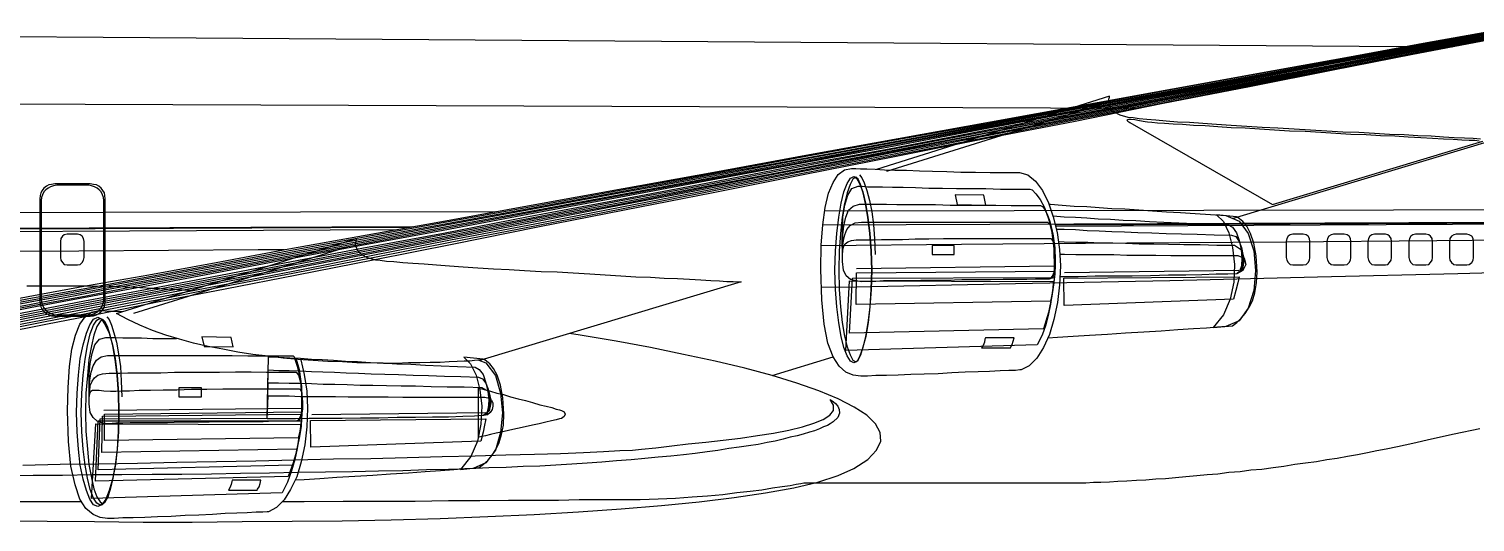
# Model space of a CAD drawing. Extents: x 526 to 2267, y -112 to 246.
# Drawn here: x 593.9 to 650.4, y 5.5 to 24.8 of the extents above; entities that cross this region are included whole.
import ezdxf

# ---------------------------------------------------------------- set-up
doc = ezdxf.new("R2010")
doc.units = 0
doc.header["$MEASUREMENT"] = 0
doc.layers.get('0').update_dxf_attribs({"linetype": 'CONTINUOUS'})

msp = doc.modelspace()

# ---------------------------------------------------------------- linework, layer by layer
msp.add_line((622.914, 11.256), (625.291, 11.992))
at = {"linetype": 'Continuous'}
for points in [[(576.782, 24.632), (649.48, 24.12)], [(576.782, 24.632), (649.48, 24.12)], [(576.782, 24.632), (649.48, 24.12)], [(650.937, 24.595), (647.952, 24.042), (644.802, 23.453), (641.504, 22.826), (638.096, 22.181), (634.595, 21.536), (631.039, 20.873), (627.465, 20.191), (623.872, 19.528), (620.316, 18.865), (616.798, 18.202), (613.372, 17.557), (610.055, 16.93), (606.868, 16.341), (603.828, 15.77), (601.009, 15.236), (598.393, 14.738), (596.016, 14.296), (593.934, 13.909), (592.129, 13.559)], [(592.166, 13.651), (593.953, 13.983), (596.053, 14.369), (598.412, 14.83), (601.028, 15.309), (603.865, 15.843), (606.905, 16.415), (610.092, 17.004), (613.409, 17.63), (616.853, 18.275), (620.371, 18.92), (623.928, 19.583), (627.521, 20.265), (631.113, 20.928), (634.669, 21.591), (638.169, 22.236), (641.577, 22.881), (644.894, 23.489), (648.044, 24.078), (651.029, 24.632)], [(650.955, 24.558), (647.971, 24.005), (644.82, 23.397), (641.522, 22.789), (638.114, 22.144), (634.613, 21.481), (631.057, 20.799), (627.484, 20.117), (623.891, 19.455), (620.335, 18.772), (616.816, 18.11), (613.39, 17.464), (610.073, 16.82), (606.886, 16.23), (603.865, 15.659), (601.028, 15.107), (598.43, 14.609), (596.053, 14.167), (593.953, 13.762), (592.166, 13.429)], [(592.184, 13.799), (593.989, 14.148), (596.09, 14.535), (598.467, 14.977), (601.083, 15.457), (603.939, 15.99), (606.96, 16.544), (610.165, 17.151), (613.501, 17.76), (616.945, 18.404), (620.464, 19.049), (624.038, 19.712), (627.649, 20.376), (631.242, 21.039), (634.816, 21.684), (638.317, 22.347), (641.743, 22.973), (645.06, 23.581), (648.228, 24.171), (651.213, 24.724)], [(592.184, 13.725), (593.971, 14.056), (596.072, 14.461), (598.449, 14.904), (601.065, 15.383), (603.902, 15.917), (606.942, 16.47), (610.129, 17.078), (613.464, 17.686), (616.908, 18.331), (620.427, 18.975), (624.001, 19.639), (627.594, 20.302), (631.186, 20.984), (634.742, 21.628), (638.243, 22.292), (641.669, 22.918), (644.968, 23.526), (648.136, 24.115), (651.121, 24.669)], [(592.203, 13.891), (594.008, 14.222), (596.109, 14.609), (598.485, 15.051), (601.12, 15.53), (603.957, 16.064), (606.997, 16.617), (610.202, 17.207), (613.556, 17.815), (617, 18.459), (620.519, 19.105), (624.112, 19.749), (627.705, 20.413), (631.315, 21.076), (634.89, 21.739), (638.39, 22.384), (641.817, 23.01), (645.134, 23.618), (648.302, 24.189), (651.305, 24.742)], [(592.221, 13.964), (594.026, 14.296), (596.145, 14.682), (598.522, 15.125), (601.157, 15.604), (603.994, 16.138), (607.052, 16.691), (610.258, 17.28), (613.593, 17.889), (617.037, 18.515), (620.574, 19.16), (624.167, 19.823), (627.778, 20.486), (631.389, 21.131), (634.963, 21.794), (638.483, 22.439), (641.909, 23.066), (645.226, 23.673), (648.394, 24.244), (651.397, 24.797)], [(592.258, 14.056), (594.063, 14.388), (596.164, 14.774), (598.559, 15.199), (601.194, 15.677), (604.031, 16.212), (607.089, 16.765), (610.295, 17.335), (613.648, 17.944), (617.093, 18.57), (620.63, 19.215), (624.222, 19.878), (627.834, 20.523), (631.445, 21.186), (635.037, 21.831), (638.556, 22.476), (641.983, 23.102), (645.318, 23.692), (648.486, 24.281), (651.49, 24.816)], [(592.258, 13.356), (594.045, 13.706), (596.127, 14.112), (598.504, 14.553), (601.102, 15.051), (603.939, 15.604), (606.942, 16.175), (610.129, 16.783), (613.445, 17.409), (616.872, 18.073), (620.371, 18.736), (623.928, 19.418), (627.502, 20.099), (631.076, 20.781), (634.632, 21.444), (638.114, 22.108), (641.522, 22.77), (644.802, 23.379), (647.952, 23.986), (650.937, 24.558)], [(592.331, 13.301), (594.118, 13.651), (596.201, 14.056), (598.559, 14.498), (601.175, 14.996), (603.994, 15.549), (606.997, 16.119), (610.184, 16.728), (613.482, 17.372), (616.908, 18.018), (620.408, 18.68), (623.964, 19.362), (627.539, 20.044), (631.113, 20.726), (634.65, 21.407), (638.133, 22.071), (641.541, 22.734), (644.82, 23.36), (647.952, 23.95), (650.937, 24.521)], [(592.387, 13.227), (594.174, 13.577), (596.256, 13.983), (598.614, 14.443), (601.23, 14.94), (604.049, 15.475), (607.052, 16.064), (610.221, 16.673), (613.537, 17.317), (616.945, 17.962), (620.427, 18.643), (623.983, 19.326), (627.557, 20.007), (631.113, 20.707), (634.65, 21.389), (638.133, 22.052), (641.522, 22.697), (644.802, 23.342), (647.952, 23.931), (650.918, 24.503)], [(592.46, 13.153), (594.229, 13.503), (596.311, 13.909), (598.651, 14.369), (601.249, 14.867), (604.068, 15.42), (607.07, 16.009), (610.239, 16.617), (613.537, 17.262), (616.945, 17.926), (620.445, 18.588), (623.983, 19.27), (627.539, 19.97), (631.113, 20.652), (634.65, 21.333), (638.114, 22.016), (641.504, 22.66), (644.783, 23.305), (647.915, 23.913), (650.9, 24.484)], [(592.589, 13.08), (594.358, 13.429), (596.44, 13.835), (598.798, 14.296), (601.378, 14.793), (604.197, 15.346), (607.181, 15.935), (610.35, 16.562), (613.648, 17.188), (617.037, 17.852), (620.519, 18.533), (624.056, 19.234), (627.613, 19.915), (631.168, 20.615), (634.687, 21.297), (638.169, 21.979), (641.541, 22.623), (644.82, 23.268), (647.934, 23.876), (650.9, 24.447)], [(592.681, 13.006), (594.451, 13.356), (596.514, 13.762), (598.872, 14.222), (601.451, 14.738), (604.252, 15.272), (607.255, 15.862), (610.405, 16.488), (613.703, 17.133), (617.093, 17.796), (620.574, 18.478), (624.093, 19.178), (627.649, 19.86), (631.186, 20.56), (634.705, 21.26), (638.169, 21.923), (641.541, 22.586), (644.802, 23.232), (647.934, 23.839), (650.881, 24.41)], [(592.773, 12.914), (594.543, 13.264), (596.624, 13.669), (598.964, 14.148), (601.543, 14.646), (604.344, 15.199), (607.328, 15.788), (610.479, 16.415), (613.758, 17.078), (617.148, 17.741), (620.611, 18.423), (624.13, 19.123), (627.686, 19.823), (631.223, 20.523), (634.742, 21.204), (638.188, 21.905), (641.559, 22.568), (644.82, 23.213), (647.934, 23.821), (650.881, 24.392)], [(637.212, 21.706), (534.371, 22.089)], [(650.587, 20.505), (650.292, 20.523), (649.96, 20.542), (649.555, 20.56), (649.131, 20.579), (648.652, 20.615), (648.136, 20.634), (647.602, 20.671), (647.031, 20.689), (646.442, 20.726), (645.833, 20.763), (645.207, 20.781), (644.58, 20.818), (643.936, 20.855), (643.309, 20.892), (642.665, 20.928), (642.057, 20.965), (641.449, 21.002), (640.841, 21.039), (640.269, 21.076), (639.735, 21.112), (639.219, 21.149), (638.74, 21.168), (638.298, 21.204), (637.893, 21.241), (637.543, 21.278), (637.248, 21.297), (637.009, 21.333), (636.824, 21.352), (636.511, 21.444), (636.29, 21.554), (636.161, 21.684), (636.087, 21.831), (636.05, 21.96), (636.069, 22.071), (636.087, 22.144), (636.087, 22.181), (626.993, 19.322)], [(635.719, 21.85), (627.373, 19.234)], [(650.532, 20.431), (650.366, 20.449), (650.145, 20.449), (649.849, 20.468), (649.518, 20.486), (649.131, 20.505), (648.708, 20.523), (648.247, 20.56), (647.75, 20.579), (647.233, 20.615), (646.681, 20.634), (646.11, 20.671), (645.52, 20.689), (644.931, 20.726), (644.341, 20.763), (643.733, 20.799), (643.125, 20.818), (642.536, 20.855), (641.946, 20.892), (641.393, 20.928), (640.841, 20.947), (640.325, 20.984), (639.827, 21.02), (639.367, 21.039), (638.943, 21.076), (638.575, 21.094), (638.243, 21.112), (637.966, 21.131), (637.745, 21.149), (637.579, 21.168), (637.487, 21.186), (637.266, 21.223), (637.082, 21.26), (636.935, 21.278), (636.843, 21.278), (636.788, 21.26), (636.769, 21.241), (636.806, 21.204), (636.88, 21.149)], [(636.88, 21.149), (642.462, 17.944), (650.679, 20.431)], [(640.896, 17.409), (640.896, 17.409), (640.933, 17.409), (651.139, 20.486)], [(626.009, 19.362), (626.046, 19.362), (626.176, 19.362), (626.36, 19.344), (626.617, 19.344), (626.93, 19.326), (627.299, 19.307), (627.705, 19.289), (628.165, 19.289), (628.662, 19.27), (629.178, 19.252), (629.731, 19.234), (630.284, 19.215), (630.855, 19.215), (631.426, 19.197), (631.997, 19.197), (632.568, 19.197), (632.9, 19.105), (633.195, 18.865), (633.471, 18.496), (633.71, 18.018), (633.895, 17.464), (634.042, 16.857), (634.135, 16.193), (634.171, 15.549), (634.135, 14.811), (634.061, 14.112), (633.913, 13.448), (633.747, 12.859), (633.508, 12.361), (633.25, 11.937), (632.956, 11.643), (632.642, 11.477), (632.587, 11.477), (632.421, 11.459), (632.163, 11.459), (631.813, 11.44), (631.408, 11.422), (630.965, 11.403), (630.45, 11.385), (629.934, 11.367), (629.399, 11.33), (628.847, 11.311), (628.331, 11.293), (627.834, 11.274), (627.373, 11.256), (626.967, 11.256), (626.636, 11.238), (626.378, 11.238), (626.083, 11.274), (625.788, 11.385), (625.53, 11.624), (625.291, 11.992), (625.088, 12.527), (624.941, 13.264), (624.849, 14.222), (624.812, 15.42), (624.831, 16.359), (624.886, 17.151), (624.978, 17.833), (625.107, 18.386), (625.291, 18.809), (625.493, 19.123), (625.733, 19.307), (626.009, 19.362)], [(596.864, 15.99), (596.864, 18.165), (596.845, 18.294), (596.827, 18.404), (596.771, 18.496), (596.698, 18.588), (596.606, 18.662), (596.514, 18.717), (596.403, 18.736), (596.274, 18.754), (594.892, 18.754), (594.764, 18.736), (594.653, 18.717), (594.561, 18.662), (594.469, 18.588), (594.395, 18.496), (594.34, 18.404), (594.321, 18.294), (594.303, 18.165), (594.303, 15.99)], [(596.808, 15.99), (596.808, 18.11), (596.79, 18.22), (596.753, 18.331), (596.698, 18.441), (596.624, 18.515), (596.55, 18.588), (596.44, 18.643), (596.329, 18.68), (596.219, 18.699), (594.966, 18.699), (594.837, 18.68), (594.727, 18.643), (594.635, 18.588), (594.543, 18.515), (594.469, 18.441), (594.414, 18.331), (594.377, 18.22), (594.358, 18.11), (594.358, 15.954)], [(625.365, 15.383), (625.383, 16.138), (625.438, 16.82), (625.512, 17.446), (625.604, 17.999), (625.714, 18.441), (625.843, 18.772), (625.973, 18.975), (626.102, 19.049), (626.212, 18.975), (626.323, 18.772), (626.452, 18.441), (626.562, 17.999), (626.654, 17.446), (626.728, 16.82), (626.783, 16.138), (626.802, 15.383), (626.783, 14.627), (626.728, 13.946), (626.654, 13.319), (626.562, 12.785), (626.452, 12.361), (626.341, 12.029), (626.231, 11.827), (626.102, 11.753), (625.973, 11.827), (625.843, 12.029), (625.714, 12.361), (625.604, 12.785), (625.512, 13.319), (625.438, 13.946), (625.383, 14.627), (625.365, 15.383)], [(626.176, 11.79), (626.268, 11.864), (626.378, 12.066), (626.47, 12.38), (626.581, 12.804), (626.673, 13.337), (626.746, 13.946), (626.783, 14.627), (626.802, 15.383), (626.783, 16.138), (626.728, 16.82), (626.654, 17.446), (626.562, 17.981), (626.47, 18.404), (626.36, 18.736), (626.268, 18.938), (626.176, 19.012), (626.065, 18.938), (625.954, 18.736), (625.843, 18.404), (625.733, 17.981), (625.641, 17.446), (625.586, 16.82), (625.53, 16.138), (625.512, 15.383), (625.53, 14.627), (625.586, 13.946), (625.641, 13.337), (625.733, 12.804), (625.843, 12.38), (625.954, 12.066), (626.065, 11.864), (626.176, 11.79)], [(632.974, 18.551), (633.066, 18.515), (633.213, 18.367), (633.379, 18.146), (633.545, 17.833), (633.71, 17.391), (633.839, 16.857), (633.913, 16.212), (633.932, 15.438), (633.913, 15.291), (633.858, 15.162), (633.784, 15.07), (633.692, 15.033), (633.637, 15.033), (633.453, 15.033), (633.195, 15.033), (632.827, 15.014), (632.421, 15.014), (631.942, 15.014), (631.408, 14.996), (630.873, 14.996), (630.321, 14.996), (629.749, 14.977), (629.215, 14.977), (628.718, 14.977), (628.239, 14.959), (627.834, 14.959), (627.502, 14.959), (627.262, 14.959), (626.967, 14.94), (626.691, 14.94), (626.415, 14.922), (626.176, 14.959), (625.973, 15.014), (625.806, 15.162), (625.696, 15.383), (625.659, 15.714), (625.659, 16.064), (625.641, 16.488), (625.659, 16.986), (625.678, 17.464), (625.751, 17.926), (625.862, 18.312), (626.028, 18.57), (626.268, 18.662), (626.305, 18.662), (626.433, 18.662), (626.636, 18.643), (626.894, 18.643), (627.225, 18.643), (627.613, 18.625), (628.036, 18.625), (628.515, 18.607), (629.031, 18.588), (629.565, 18.588), (630.118, 18.57), (630.689, 18.57), (631.26, 18.57), (631.832, 18.551), (632.421, 18.551), (632.974, 18.551)], [(626.323, 19.105), (626.415, 18.994), (626.507, 18.791), (626.617, 18.496), (626.71, 18.11), (626.802, 17.667), (626.875, 17.17), (626.912, 16.599), (626.93, 15.99)], [(631.186, 18.312), (630.063, 18.331), (630.137, 17.944), (631.26, 17.926), (631.186, 18.312)], [(527.812, 17.612), (527.664, 17.427), (527.591, 17.262), (527.609, 17.114), (527.738, 17.004), (527.996, 16.894), (528.419, 16.82), (529.009, 16.783), (529.819, 16.765), (608.88, 17.084)], [(528.143, 17.926), (527.977, 17.723), (527.867, 17.501), (527.83, 17.28), (527.904, 17.059), (528.125, 16.875), (528.493, 16.709), (529.065, 16.617), (529.856, 16.581), (608.261, 16.973)], [(612.113, 17.665), (528.143, 17.52)], [(676.804, 17.778), (624.958, 17.688)], [(633.397, 17.907), (633.471, 17.87), (633.545, 17.76), (633.655, 17.575), (633.747, 17.317), (633.839, 16.967), (633.913, 16.544), (633.95, 16.046), (633.95, 15.457), (633.932, 15.309), (633.876, 15.162), (633.802, 15.07), (633.692, 15.033), (633.637, 15.033), (633.453, 15.033), (633.195, 15.033), (632.827, 15.014), (632.421, 15.014), (631.942, 15.014), (631.408, 14.996), (630.873, 14.996), (630.321, 14.996), (629.749, 14.977), (629.215, 14.977), (628.718, 14.977), (628.239, 14.959), (627.834, 14.959), (627.502, 14.959), (627.262, 14.959), (626.967, 14.94), (626.691, 14.94), (626.415, 14.922), (626.176, 14.959), (625.973, 15.014), (625.806, 15.162), (625.696, 15.383), (625.659, 15.714), (625.659, 16.027), (625.659, 16.378), (625.678, 16.765), (625.714, 17.114), (625.788, 17.446), (625.899, 17.723), (626.083, 17.889), (626.323, 17.962), (626.378, 17.962), (626.507, 17.962), (626.728, 17.962), (627.022, 17.962), (627.373, 17.962), (627.778, 17.944), (628.257, 17.944), (628.755, 17.944), (629.289, 17.944), (629.86, 17.926), (630.45, 17.926), (631.057, 17.926), (631.647, 17.926), (632.255, 17.907), (632.827, 17.907), (633.397, 17.907)], [(633.728, 17.964), (633.784, 17.962), (634.245, 17.926), (634.705, 17.889), (635.203, 17.87), (635.682, 17.833), (636.179, 17.796), (636.695, 17.778), (637.23, 17.741), (637.764, 17.704), (638.317, 17.667), (638.869, 17.63), (639.441, 17.593), (640.03, 17.557), (640.638, 17.52), (641.154, 17.299), (641.504, 16.82), (641.725, 16.138), (641.798, 15.365), (641.725, 14.59), (641.504, 13.891), (641.154, 13.393), (640.638, 13.172), (640.306, 13.153), (639.883, 13.116), (639.367, 13.08), (638.759, 13.043), (638.114, 12.988), (637.432, 12.951), (636.714, 12.914), (636.014, 12.859), (635.313, 12.822), (634.669, 12.785), (634.061, 12.748), (633.681, 12.722)], [(640.269, 17.538), (640.546, 17.28), (640.749, 16.838), (640.896, 16.267), (640.97, 15.604), (640.951, 14.904), (640.804, 14.241), (640.546, 13.632), (640.14, 13.135), (640.896, 13.209), (641.062, 13.337), (641.228, 13.503), (641.393, 13.688), (641.541, 13.928), (641.669, 14.185), (641.761, 14.498), (641.835, 14.885), (641.854, 15.309), (641.817, 15.935), (641.725, 16.433), (641.596, 16.82), (641.449, 17.096), (641.301, 17.28), (641.172, 17.391), (641.08, 17.446), (641.044, 17.464), (640.269, 17.538)], [(559.703, 16.857), (608.718, 17.055)], [(624.885, 17.148), (680.488, 17.372)], [(633.674, 17.262), (633.784, 17.151), (633.876, 16.801), (633.95, 16.248), (633.95, 15.475), (633.932, 15.328), (633.895, 15.18), (633.821, 15.07), (633.71, 15.033), (633.655, 15.033), (633.471, 15.033), (633.213, 15.033), (632.845, 15.014), (632.421, 15.014), (631.942, 15.014), (631.426, 14.996), (630.873, 14.996), (630.321, 14.996), (629.768, 14.977), (629.215, 14.977), (628.718, 14.977), (628.239, 14.959), (627.834, 14.959), (627.502, 14.959), (627.262, 14.959), (626.967, 14.94), (626.691, 14.94), (626.415, 14.922), (626.176, 14.959), (625.973, 15.014), (625.806, 15.162), (625.696, 15.383), (625.659, 15.714), (625.659, 15.99), (625.659, 16.267), (625.696, 16.544), (625.751, 16.765), (625.825, 16.967), (625.954, 17.133), (626.157, 17.225), (626.397, 17.262), (626.452, 17.262), (626.581, 17.262), (626.82, 17.262), (627.115, 17.262), (627.502, 17.262), (627.926, 17.262), (628.404, 17.262), (628.939, 17.262), (629.491, 17.262), (630.081, 17.262), (630.689, 17.262), (631.297, 17.262), (631.924, 17.262), (632.513, 17.262), (633.103, 17.262), (633.674, 17.262)], [(633.882, 17.502), (633.895, 17.501), (634.319, 17.464), (634.761, 17.446), (635.203, 17.427), (635.645, 17.391), (636.124, 17.372), (636.621, 17.335), (637.119, 17.317), (637.653, 17.28), (638.206, 17.262), (638.795, 17.225), (639.404, 17.207), (640.048, 17.17), (640.73, 17.151)], [(633.969, 17.157), (673.745, 17.317)], [(633.983, 17.102), (680.488, 17.335)], [(634.011, 16.986), (634.319, 16.986), (634.761, 16.967), (635.221, 16.93), (635.682, 16.912), (636.179, 16.894), (636.677, 16.875), (637.193, 16.857), (637.745, 16.838), (638.298, 16.82), (638.906, 16.801), (639.514, 16.783), (640.177, 16.765), (640.859, 16.746)], [(640.73, 17.151), (640.896, 17.059), (641.044, 16.838), (641.154, 16.544), (641.228, 16.193), (641.264, 15.843), (641.246, 15.549), (641.172, 15.328), (641.062, 15.236), (640.712, 15.217), (640.251, 15.217), (639.699, 15.199), (639.072, 15.18), (638.39, 15.18), (637.69, 15.162), (636.972, 15.144), (636.234, 15.144), (635.535, 15.144), (634.871, 15.125), (634.245, 15.125), (634.15, 15.125)], [(595.777, 15.585), (595.888, 15.604), (595.961, 15.677), (596.016, 15.77), (596.035, 15.88), (596.035, 16.507), (596.016, 16.617), (595.961, 16.709), (595.888, 16.765), (595.777, 16.783), (595.371, 16.783), (595.261, 16.765), (595.187, 16.709), (595.132, 16.617), (595.113, 16.507), (595.113, 15.88), (595.132, 15.77), (595.187, 15.677), (595.261, 15.604), (595.371, 15.585), (595.777, 15.585)], [(597.306, 13.688), (606.665, 16.617), (606.665, 16.581), (606.647, 16.507), (606.629, 16.396), (606.665, 16.267), (606.739, 16.119), (606.868, 15.99), (607.089, 15.88), (607.42, 15.788), (607.605, 15.77), (607.845, 15.733), (608.139, 15.714), (608.489, 15.677), (608.876, 15.659), (609.318, 15.622), (609.797, 15.585), (610.313, 15.549), (610.848, 15.512), (611.418, 15.475), (612.027, 15.438), (612.634, 15.401), (613.243, 15.365), (613.887, 15.328), (614.514, 15.309), (615.14, 15.272), (615.784, 15.236), (616.392, 15.199), (617, 15.162), (617.59, 15.125), (618.161, 15.107), (618.695, 15.07), (619.211, 15.051), (619.69, 15.033), (620.132, 14.996), (620.519, 14.977), (620.851, 14.959), (621.146, 14.94), (621.385, 14.94), (621.551, 14.922), (621.661, 14.922), (621.698, 14.922), (611.529, 11.864), (611.492, 11.864), (611.418, 11.864), (611.289, 11.845), (611.105, 11.827), (610.884, 11.827), (610.608, 11.808), (610.295, 11.79), (609.944, 11.772), (609.558, 11.772), (609.153, 11.753), (608.71, 11.753), (608.231, 11.735), (607.734, 11.735), (607.218, 11.753), (606.684, 11.753), (606.131, 11.79), (605.56, 11.808), (604.989, 11.845), (604.399, 11.882), (603.81, 11.937), (603.22, 12.011), (602.631, 12.085), (602.041, 12.177), (601.451, 12.287), (600.88, 12.398), (600.309, 12.527), (599.757, 12.675), (599.222, 12.84), (598.706, 13.024), (598.209, 13.227), (597.748, 13.448), (597.306, 13.688)], [(654.382, 16.581), (648.874, 16.525), (642.978, 16.47), (636.769, 16.433), (630.302, 16.378), (624.83, 16.332)], [(633.802, 16.617), (633.876, 16.525), (633.932, 16.285), (633.968, 15.935), (633.968, 15.493), (633.95, 15.328), (633.913, 15.18), (633.839, 15.07), (633.729, 15.033), (633.674, 15.033), (633.489, 15.033), (633.213, 15.033), (632.863, 15.014), (632.439, 15.014), (631.96, 15.014), (631.445, 14.996), (630.892, 14.996), (630.321, 14.996), (629.768, 14.977), (629.234, 14.977), (628.718, 14.977), (628.257, 14.959), (627.834, 14.959), (627.502, 14.959), (627.262, 14.959), (626.967, 14.94), (626.691, 14.94), (626.415, 14.922), (626.176, 14.959), (625.973, 15.014), (625.806, 15.162), (625.696, 15.383), (625.659, 15.714), (625.659, 15.972), (625.678, 16.156), (625.714, 16.322), (625.77, 16.415), (625.862, 16.488), (626.009, 16.544), (626.194, 16.562), (626.452, 16.562), (626.507, 16.562), (626.654, 16.562), (626.875, 16.562), (627.188, 16.581), (627.576, 16.581), (627.999, 16.581), (628.496, 16.599), (629.031, 16.599), (629.602, 16.617), (630.192, 16.617), (630.8, 16.617), (631.426, 16.617), (632.034, 16.617), (632.642, 16.617), (633.232, 16.617), (633.802, 16.617)], [(634.092, 16.498), (634.319, 16.488), (634.779, 16.47), (635.24, 16.47), (635.719, 16.452), (636.216, 16.452), (636.714, 16.433), (637.248, 16.415), (637.819, 16.415), (638.39, 16.396), (638.998, 16.378), (639.625, 16.378), (640.288, 16.359), (640.97, 16.359)], [(640.859, 16.746), (641.025, 16.691), (641.154, 16.507), (641.246, 16.267), (641.301, 15.99), (641.301, 15.714), (641.264, 15.475), (641.191, 15.309), (641.062, 15.236), (640.712, 15.217), (640.251, 15.217), (639.699, 15.199), (639.072, 15.18), (638.39, 15.18), (637.69, 15.162), (636.972, 15.144), (636.234, 15.144), (635.535, 15.144), (634.871, 15.125), (634.245, 15.125), (634.15, 15.125)], [(643.66, 15.585), (643.77, 15.604), (643.844, 15.677), (643.899, 15.77), (643.917, 15.88), (643.917, 16.507), (643.899, 16.617), (643.844, 16.709), (643.77, 16.765), (643.66, 16.783), (643.254, 16.783), (643.143, 16.765), (643.07, 16.709), (643.014, 16.617), (642.996, 16.507), (642.996, 15.88), (643.014, 15.77), (643.07, 15.677), (643.143, 15.604), (643.254, 15.585), (643.66, 15.585)], [(645.262, 15.585), (645.373, 15.604), (645.446, 15.677), (645.502, 15.77), (645.52, 15.88), (645.52, 16.507), (645.502, 16.617), (645.446, 16.709), (645.373, 16.765), (645.262, 16.783), (644.839, 16.783), (644.746, 16.765), (644.654, 16.709), (644.599, 16.617), (644.58, 16.507), (644.58, 15.88), (644.599, 15.77), (644.654, 15.677), (644.746, 15.604), (644.839, 15.585), (645.262, 15.585)], [(646.865, 15.585), (646.957, 15.604), (647.031, 15.677), (647.086, 15.77), (647.104, 15.88), (647.104, 16.507), (647.086, 16.617), (647.031, 16.709), (646.957, 16.765), (646.865, 16.783), (646.442, 16.783), (646.331, 16.765), (646.258, 16.709), (646.202, 16.617), (646.184, 16.507), (646.184, 15.88), (646.202, 15.77), (646.258, 15.677), (646.331, 15.604), (646.442, 15.585), (646.865, 15.585)], [(648.449, 15.585), (648.56, 15.604), (648.634, 15.677), (648.689, 15.77), (648.708, 15.88), (648.708, 16.507), (648.689, 16.617), (648.634, 16.709), (648.56, 16.765), (648.449, 16.783), (648.044, 16.783), (647.934, 16.765), (647.86, 16.709), (647.805, 16.617), (647.787, 16.507), (647.787, 15.88), (647.805, 15.77), (647.86, 15.677), (647.934, 15.604), (648.044, 15.585), (648.449, 15.585)], [(650.052, 15.585), (650.145, 15.604), (650.237, 15.677), (650.292, 15.77), (650.311, 15.88), (650.311, 16.507), (650.292, 16.617), (650.237, 16.709), (650.145, 16.765), (650.052, 16.783), (649.629, 16.783), (649.537, 16.765), (649.444, 16.709), (649.389, 16.617), (649.371, 16.507), (649.371, 15.88), (649.389, 15.77), (649.444, 15.677), (649.537, 15.604), (649.629, 15.585), (650.052, 15.585)], [(603.867, 16.181), (602.833, 16.175), (595.832, 16.119), (588.905, 16.083)], [(594.303, 15.99), (594.303, 14.167), (594.321, 14.056), (594.34, 13.946), (594.395, 13.835), (594.469, 13.762), (594.561, 13.688), (594.653, 13.632), (594.764, 13.596), (594.892, 13.577), (596.274, 13.577), (596.403, 13.596), (596.514, 13.632), (596.606, 13.688), (596.698, 13.762), (596.771, 13.835), (596.827, 13.946), (596.845, 14.056), (596.864, 14.167), (596.864, 15.99)], [(594.358, 15.954), (594.358, 14.241), (594.377, 14.112), (594.414, 14.001), (594.469, 13.909), (594.543, 13.817), (594.635, 13.743), (594.727, 13.688), (594.837, 13.651), (594.966, 13.632), (596.219, 13.632), (596.329, 13.651), (596.44, 13.688), (596.55, 13.743), (596.624, 13.817), (596.698, 13.909), (596.753, 14.001), (596.79, 14.112), (596.808, 14.241), (596.808, 15.99)], [(606.297, 16.285), (597.969, 13.688)], [(630.026, 16.341), (629.16, 16.341), (629.16, 15.99), (630.026, 15.99), (630.026, 16.341)], [(634.145, 16.009), (634.337, 16.009), (634.779, 15.99), (635.258, 15.99), (635.756, 15.99), (636.253, 15.99), (636.769, 15.972), (637.322, 15.972), (637.893, 15.972), (638.483, 15.954), (639.09, 15.954), (639.735, 15.954), (640.398, 15.954), (641.099, 15.954), (641.356, 15.843), (641.412, 15.604), (641.301, 15.365), (641.062, 15.236), (640.712, 15.217), (640.251, 15.217), (639.699, 15.199), (639.072, 15.18), (638.39, 15.18), (637.69, 15.162), (636.972, 15.144), (636.234, 15.144), (635.535, 15.144), (634.871, 15.125), (634.245, 15.125), (634.15, 15.125)], [(640.97, 16.359), (641.246, 16.175), (641.356, 15.806), (641.283, 15.42), (641.062, 15.236), (640.712, 15.217), (640.251, 15.217), (639.699, 15.199), (639.072, 15.18), (638.39, 15.18), (637.69, 15.162), (636.972, 15.144), (636.234, 15.144), (635.535, 15.144), (634.871, 15.125), (634.245, 15.125), (634.15, 15.125)], [(654.843, 15.383), (649.702, 15.236), (644.212, 15.107), (638.446, 14.959), (632.421, 14.848), (626.176, 14.719), (624.834, 14.696)], [(626.194, 14.038), (626.212, 15.272), (633.95, 15.346), (633.95, 15.217), (633.913, 14.922), (633.858, 14.535), (633.784, 14.167), (626.194, 14.038)], [(633.932, 15.53), (626.212, 15.438)], [(641.136, 15.365), (634.337, 15.272)], [(596.182, 14.756), (595.408, 14.756), (594.616, 14.756), (593.805, 14.756)], [(600.174, 14.585), (600.106, 14.59), (598.982, 14.646), (597.951, 14.701), (597.011, 14.738), (596.182, 14.756)], [(633.268, 12.454), (625.788, 12.232), (625.936, 14.959), (633.895, 14.94), (633.895, 14.867), (633.876, 14.682), (633.839, 14.406), (633.784, 14.056), (633.71, 13.669), (633.6, 13.245), (633.453, 12.84), (633.268, 12.454)], [(633.508, 13.08), (625.936, 12.914), (626.046, 15.07), (633.932, 15.088), (633.913, 14.885), (633.839, 14.369), (633.71, 13.725), (633.508, 13.08)], [(634.319, 14.001), (634.3, 15.07), (641.154, 15.125), (641.136, 15.051), (641.099, 14.885), (641.025, 14.59), (640.933, 14.241), (634.319, 14.001)], [(604.497, 11.876), (604.638, 11.293), (604.73, 10.648), (604.767, 9.985), (604.73, 9.247), (604.657, 8.548), (604.509, 7.884), (604.344, 7.295), (604.104, 6.797), (603.847, 6.392), (603.551, 6.097), (603.238, 5.932), (603.183, 5.932), (603.017, 5.913), (602.76, 5.913), (602.41, 5.895), (602.004, 5.876), (601.543, 5.858), (601.046, 5.821), (600.512, 5.803), (599.978, 5.784), (599.443, 5.747), (598.909, 5.729), (598.412, 5.71), (597.951, 5.692), (597.545, 5.692), (597.214, 5.673), (596.956, 5.673), (596.661, 5.71), (596.385, 5.821), (596.109, 6.06), (595.869, 6.429), (595.685, 6.982), (595.519, 7.718), (595.426, 8.677), (595.39, 9.874), (595.408, 10.795), (595.463, 11.606), (595.556, 12.287), (595.703, 12.84), (595.869, 13.264), (596.072, 13.559), (596.329, 13.743), (596.606, 13.799)], [(596.606, 13.799), (596.642, 13.799), (596.771, 13.799), (596.956, 13.78), (597.214, 13.78), (597.527, 13.762), (597.54, 13.761)], [(596.919, 13.559), (597.011, 13.448), (597.104, 13.227), (597.196, 12.932), (597.306, 12.564), (597.38, 12.103), (597.453, 11.606), (597.49, 11.035), (597.509, 10.427)], [(595.74, 9.819), (595.759, 10.574), (595.814, 11.274), (595.888, 11.919), (595.998, 12.454), (596.127, 12.914), (596.256, 13.245), (596.403, 13.466), (596.569, 13.54), (596.716, 13.466), (596.864, 13.245), (597.011, 12.914), (597.14, 12.454), (597.251, 11.919), (597.325, 11.274), (597.38, 10.574), (597.398, 9.819), (597.38, 9.063), (597.325, 8.382), (597.251, 7.755), (597.14, 7.203), (597.011, 6.76), (596.882, 6.429), (596.734, 6.208), (596.569, 6.134), (596.403, 6.208), (596.256, 6.429), (596.127, 6.76), (595.998, 7.203), (595.888, 7.755), (595.814, 8.382), (595.759, 9.063), (595.74, 9.819)], [(595.924, 9.819), (595.943, 10.574), (595.998, 11.274), (596.072, 11.9), (596.164, 12.435), (596.274, 12.896), (596.403, 13.227), (596.532, 13.429), (596.661, 13.503), (596.79, 13.429), (596.901, 13.227), (597.03, 12.896), (597.14, 12.435), (597.251, 11.9), (597.325, 11.274), (597.38, 10.574), (597.398, 9.819), (597.38, 9.063), (597.325, 8.382), (597.251, 7.755), (597.159, 7.24), (597.048, 6.797), (596.919, 6.465), (596.79, 6.263), (596.661, 6.189), (596.532, 6.263), (596.403, 6.465), (596.274, 6.797), (596.164, 7.24), (596.072, 7.755), (595.998, 8.382), (595.943, 9.063), (595.924, 9.819)], [(596.771, 6.245), (596.864, 6.318), (596.974, 6.521), (597.067, 6.834), (597.177, 7.258), (597.269, 7.774), (597.343, 8.382), (597.38, 9.082), (597.398, 9.819), (597.38, 10.574), (597.325, 11.256), (597.251, 11.882), (597.159, 12.417), (597.048, 12.84), (596.956, 13.172), (596.845, 13.374), (596.771, 13.448), (596.661, 13.374), (596.532, 13.172), (596.421, 12.84), (596.329, 12.417), (596.219, 11.882), (596.164, 11.256), (596.109, 10.574), (596.09, 9.819), (596.109, 9.082), (596.164, 8.382), (596.219, 7.774), (596.329, 7.258), (596.421, 6.834), (596.532, 6.521), (596.661, 6.318), (596.771, 6.245)], [(592.792, 5.581), (594.598, 5.563), (596.44, 5.544), (598.338, 5.526), (600.254, 5.526), (602.206, 5.544), (604.16, 5.563), (606.112, 5.581), (608.029, 5.618), (609.944, 5.673), (611.806, 5.747), (613.611, 5.821), (615.342, 5.932), (617.019, 6.042), (618.585, 6.171), (620.059, 6.318), (621.422, 6.484), (622.656, 6.668), (623.762, 6.871), (624.701, 7.092), (625.493, 7.35), (626.102, 7.626), (626.654, 7.976), (626.986, 8.345), (627.151, 8.695), (627.133, 9.026), (626.949, 9.376), (626.617, 9.708), (626.12, 10.022), (625.493, 10.353), (624.738, 10.666), (623.872, 10.961), (622.914, 11.256), (621.845, 11.551), (620.685, 11.827), (619.451, 12.085), (618.161, 12.361), (616.816, 12.601), (615.416, 12.84), (614.993, 12.906)], [(604.272, 11.894), (604.362, 11.624), (604.473, 11.146), (604.528, 10.574), (604.528, 9.893), (604.509, 9.745), (604.454, 9.598), (604.381, 9.505), (604.289, 9.468), (604.233, 9.468), (604.049, 9.468), (603.791, 9.468), (603.422, 9.468), (603.017, 9.45), (602.539, 9.45), (602.004, 9.45), (601.47, 9.45), (600.898, 9.431), (600.346, 9.431), (599.812, 9.431), (599.295, 9.413), (598.835, 9.413), (598.43, 9.413), (598.079, 9.413), (597.84, 9.413), (597.545, 9.395), (597.269, 9.395), (596.993, 9.376), (596.753, 9.395), (596.55, 9.468), (596.385, 9.616), (596.274, 9.819), (596.237, 10.15), (596.237, 10.482), (596.237, 10.869), (596.237, 11.311), (596.274, 11.735), (596.348, 12.121), (596.458, 12.454), (596.642, 12.675), (596.882, 12.748), (596.919, 12.748), (597.067, 12.748), (597.269, 12.748), (597.545, 12.73), (597.895, 12.73), (598.282, 12.73), (598.725, 12.711), (599.222, 12.711), (599.639, 12.711)], [(601.783, 12.748), (600.64, 12.767), (600.732, 12.398), (601.856, 12.38), (601.783, 12.748)], [(631.242, 12.73), (631.223, 12.675), (631.205, 12.564), (631.149, 12.435), (631.094, 12.343), (632.218, 12.343), (632.237, 12.38), (632.292, 12.472), (632.329, 12.601), (632.365, 12.73), (631.242, 12.73)], [(604.197, 12.029), (604.325, 11.9), (604.436, 11.495), (604.528, 10.832), (604.528, 9.911), (604.509, 9.764), (604.473, 9.616), (604.399, 9.505), (604.289, 9.468), (604.233, 9.468), (604.049, 9.468), (603.791, 9.468), (603.422, 9.468), (603.017, 9.45), (602.539, 9.45), (602.004, 9.45), (601.47, 9.45), (600.898, 9.431), (600.346, 9.431), (599.812, 9.431), (599.295, 9.413), (598.835, 9.413), (598.43, 9.413), (598.079, 9.413), (597.84, 9.413), (597.545, 9.395), (597.269, 9.395), (596.993, 9.376), (596.753, 9.395), (596.55, 9.468), (596.385, 9.616), (596.274, 9.819), (596.237, 10.15), (596.237, 10.445), (596.237, 10.758), (596.256, 11.09), (596.311, 11.385), (596.385, 11.643), (596.514, 11.864), (596.698, 11.992), (596.956, 12.048), (597.011, 12.048), (597.14, 12.048), (597.38, 12.048), (597.674, 12.048), (598.043, 12.048), (598.467, 12.048), (598.946, 12.048), (599.48, 12.048), (600.033, 12.048), (600.604, 12.048), (601.212, 12.048), (601.82, 12.048), (602.428, 12.029), (603.036, 12.029), (603.625, 12.029), (604.197, 12.029)], [(611.308, 11.587), (611.473, 11.495), (611.621, 11.293), (611.732, 10.979), (611.806, 10.648), (611.843, 10.298), (611.824, 9.985), (611.769, 9.782), (611.64, 9.69), (611.289, 9.671), (610.829, 9.653), (610.276, 9.634), (609.65, 9.634), (608.987, 9.616), (608.268, 9.616), (607.549, 9.598), (606.831, 9.598), (606.112, 9.579), (605.449, 9.579), (604.823, 9.579), (604.289, 9.561), (603.828, 9.561), (603.478, 9.561), (603.257, 9.561), (603.183, 9.561), (603.238, 11.992), (603.644, 11.974), (604.068, 11.956), (604.491, 11.937), (604.915, 11.9), (605.339, 11.882), (605.781, 11.864), (606.241, 11.827), (606.721, 11.808), (607.199, 11.772), (607.716, 11.753), (608.25, 11.716), (608.802, 11.698), (609.374, 11.661), (609.981, 11.643), (610.627, 11.606), (611.308, 11.587)], [(611.46, 11.864), (611.732, 11.753), (612.1, 11.256), (612.303, 10.574), (612.377, 9.801), (612.303, 9.026), (612.1, 8.345), (611.732, 7.847), (611.234, 7.626), (610.903, 7.608), (610.479, 7.571), (609.963, 7.534), (609.355, 7.497), (608.71, 7.442), (608.01, 7.405), (607.31, 7.35), (606.61, 7.313), (605.91, 7.277), (605.247, 7.221), (604.638, 7.184), (604.285, 7.172)], [(610.866, 11.974), (611.124, 11.716), (611.345, 11.274), (611.492, 10.703), (611.566, 10.058), (611.529, 9.358), (611.4, 8.695), (611.142, 8.087), (610.737, 7.589), (611.473, 7.663), (611.64, 7.792), (611.806, 7.939), (611.972, 8.142), (612.119, 8.363), (612.248, 8.64), (612.34, 8.953), (612.413, 9.321), (612.432, 9.764), (612.395, 10.39), (612.303, 10.887), (612.174, 11.274), (612.027, 11.532), (611.879, 11.716), (611.75, 11.827), (611.658, 11.882), (611.621, 11.9), (610.866, 11.974)], [(604.325, 11.385), (604.417, 11.274), (604.491, 10.998), (604.546, 10.537), (604.546, 9.93), (604.528, 9.764), (604.491, 9.616), (604.417, 9.505), (604.307, 9.468), (604.252, 9.468), (604.068, 9.468), (603.81, 9.468), (603.441, 9.468), (603.017, 9.45), (602.539, 9.45), (602.022, 9.45), (601.47, 9.45), (600.917, 9.431), (600.364, 9.431), (599.812, 9.431), (599.295, 9.413), (598.835, 9.413), (598.43, 9.413), (598.098, 9.413), (597.84, 9.413), (597.545, 9.395), (597.269, 9.395), (596.993, 9.376), (596.753, 9.395), (596.55, 9.468), (596.385, 9.616), (596.274, 9.819), (596.237, 10.15), (596.237, 10.427), (596.256, 10.648), (596.274, 10.869), (596.348, 11.035), (596.44, 11.164), (596.569, 11.274), (596.753, 11.33), (597.011, 11.348), (597.067, 11.348), (597.214, 11.348), (597.435, 11.348), (597.748, 11.367), (598.116, 11.367), (598.559, 11.367), (599.038, 11.367), (599.572, 11.385), (600.125, 11.385), (600.732, 11.385), (601.323, 11.385), (601.948, 11.403), (602.557, 11.403), (603.165, 11.385), (603.754, 11.385), (604.325, 11.385)], [(611.437, 11.201), (611.603, 11.127), (611.732, 10.961), (611.824, 10.721), (611.879, 10.445), (611.879, 10.169), (611.843, 9.93), (611.769, 9.764), (611.64, 9.69), (611.289, 9.671), (610.829, 9.653), (610.276, 9.634), (609.65, 9.634), (608.987, 9.616), (608.268, 9.616), (607.549, 9.598), (606.831, 9.598), (606.112, 9.579), (605.449, 9.579), (604.823, 9.579), (604.289, 9.561), (603.828, 9.561), (603.478, 9.561), (603.257, 9.561), (603.183, 9.561), (603.22, 11.477), (603.644, 11.459), (604.049, 11.459), (604.473, 11.44), (604.915, 11.422), (605.357, 11.403), (605.818, 11.385), (606.278, 11.367), (606.757, 11.348), (607.255, 11.33), (607.789, 11.311), (608.323, 11.293), (608.894, 11.274), (609.484, 11.256), (610.11, 11.238), (610.755, 11.219), (611.437, 11.201)], [(597.067, 10.648), (597.122, 10.648), (597.269, 10.648), (597.49, 10.666), (597.803, 10.666), (598.19, 10.684), (598.633, 10.684), (599.13, 10.703), (599.664, 10.703), (600.235, 10.721), (600.825, 10.721), (601.451, 10.74), (602.059, 10.74), (602.686, 10.74), (603.293, 10.74), (603.884, 10.74), (604.454, 10.74), (604.509, 10.666), (604.546, 10.482), (604.565, 10.224), (604.565, 9.948), (604.546, 9.782), (604.509, 9.634), (604.436, 9.524), (604.325, 9.468), (604.27, 9.468), (604.086, 9.468), (603.81, 9.468), (603.459, 9.468), (603.036, 9.45), (602.557, 9.45), (602.041, 9.45), (601.488, 9.45), (600.917, 9.431), (600.364, 9.431), (599.812, 9.431), (599.295, 9.413), (598.835, 9.413), (598.43, 9.413), (598.098, 9.413), (597.84, 9.413), (597.545, 9.395), (597.269, 9.395), (596.993, 9.376), (596.753, 9.395), (596.55, 9.468), (596.385, 9.616), (596.274, 9.819), (596.237, 10.15), (596.237, 10.39), (596.256, 10.556), (596.293, 10.648), (596.366, 10.684), (596.477, 10.684), (596.624, 10.684), (596.808, 10.666), (597.067, 10.648)], [(600.622, 10.776), (599.738, 10.776), (599.738, 10.427), (600.622, 10.427), (600.622, 10.776)], [(611.566, 10.795), (611.843, 10.629), (611.935, 10.243), (611.861, 9.874), (611.64, 9.69), (611.289, 9.671), (610.829, 9.653), (610.276, 9.634), (609.65, 9.634), (608.987, 9.616), (608.268, 9.616), (607.549, 9.598), (606.831, 9.598), (606.112, 9.579), (605.449, 9.579), (604.823, 9.579), (604.289, 9.561), (603.828, 9.561), (603.478, 9.561), (603.257, 9.561), (603.183, 9.561), (603.22, 10.979), (603.625, 10.979), (604.049, 10.961), (604.491, 10.961), (604.915, 10.943), (605.376, 10.924), (605.836, 10.924), (606.315, 10.906), (606.813, 10.887), (607.31, 10.887), (607.845, 10.869), (608.415, 10.85), (608.987, 10.85), (609.595, 10.832), (610.221, 10.813), (610.884, 10.813), (611.566, 10.795)], [(611.437, 10.776), (611.473, 10.758), (611.566, 10.74), (611.713, 10.703), (611.916, 10.648), (612.156, 10.574), (612.413, 10.519), (612.69, 10.427), (612.985, 10.353), (613.28, 10.279), (613.556, 10.206), (613.832, 10.114), (614.09, 10.058), (614.311, 10.003), (614.477, 9.948), (614.606, 9.911), (614.68, 9.893), (614.79, 9.838), (614.827, 9.745), (614.79, 9.653), (614.68, 9.579), (614.606, 9.561), (614.477, 9.524), (614.293, 9.487), (614.071, 9.431), (613.814, 9.376), (613.556, 9.321), (613.261, 9.247), (612.966, 9.192), (612.671, 9.119), (612.395, 9.063), (612.137, 9.008), (611.916, 8.953), (611.713, 8.898), (611.566, 8.879), (611.473, 8.842), (611.437, 8.842), (611.437, 10.776)], [(593.64, 7.755), (595.095, 7.792), (596.587, 7.81), (598.116, 7.829), (599.664, 7.866), (601.212, 7.902), (602.741, 7.921), (604.27, 7.958), (605.781, 7.995), (607.236, 8.013), (608.655, 8.05), (610.018, 8.087), (611.308, 8.123), (612.505, 8.16), (613.629, 8.179), (614.643, 8.216), (615.545, 8.253), (616.318, 8.29), (616.964, 8.326), (617.461, 8.345), (617.811, 8.382), (618.364, 8.437), (618.99, 8.511), (619.635, 8.585), (620.316, 8.658), (620.998, 8.732), (621.68, 8.806), (622.343, 8.916), (622.969, 9.008), (623.559, 9.119), (624.093, 9.247), (624.535, 9.395), (624.904, 9.542), (625.162, 9.708), (625.309, 9.893), (625.309, 10.095), (625.18, 10.316), (625.217, 10.298), (625.291, 10.243), (625.383, 10.169), (625.475, 10.058), (625.53, 9.93), (625.549, 9.782), (625.475, 9.616), (625.291, 9.45), (625.18, 9.376), (625.07, 9.303), (624.923, 9.247), (624.757, 9.174), (624.572, 9.1), (624.369, 9.045), (624.13, 8.971), (623.891, 8.898), (623.615, 8.842), (623.338, 8.769), (623.025, 8.695), (622.712, 8.64), (622.362, 8.566), (621.993, 8.511), (621.624, 8.456), (621.219, 8.4), (620.796, 8.326), (620.371, 8.271), (619.911, 8.216), (619.451, 8.16), (618.953, 8.105), (618.456, 8.068), (617.94, 8.013), (617.405, 7.958), (616.835, 7.921), (616.263, 7.866), (615.692, 7.829), (615.085, 7.792), (614.459, 7.755), (613.832, 7.718), (613.188, 7.7), (612.524, 7.663), (611.843, 7.645), (611.087, 7.608), (610.276, 7.589), (609.411, 7.571), (608.489, 7.534), (607.531, 7.516), (606.518, 7.497), (605.468, 7.479), (604.381, 7.461), (603.275, 7.442), (602.151, 7.424), (601.009, 7.405), (599.849, 7.387), (598.688, 7.387), (597.509, 7.369), (596.348, 7.369), (595.187, 7.35), (594.045, 7.35), (592.903, 7.332)], [(603.22, 10.463), (603.625, 10.463), (604.049, 10.463), (604.491, 10.445), (604.933, 10.445), (605.376, 10.445), (605.854, 10.445), (606.352, 10.427), (606.85, 10.427), (607.365, 10.427), (607.918, 10.427), (608.489, 10.408), (609.079, 10.408), (609.687, 10.408), (610.332, 10.408), (610.995, 10.408), (611.695, 10.408), (611.861, 10.371), (611.953, 10.298), (612.008, 10.187), (612.008, 10.058), (611.972, 9.93), (611.898, 9.819), (611.787, 9.727), (611.64, 9.69), (611.289, 9.671), (610.829, 9.653), (610.276, 9.634), (609.65, 9.634), (608.987, 9.616), (608.268, 9.616), (607.549, 9.598), (606.831, 9.598), (606.112, 9.579), (605.449, 9.579), (604.823, 9.579), (604.289, 9.561), (603.828, 9.561), (603.478, 9.561), (603.257, 9.561), (603.183, 9.561), (603.22, 10.463)], [(596.734, 8.253), (596.753, 9.671), (604.546, 9.745), (604.528, 9.598), (604.509, 9.266), (604.436, 8.806), (604.344, 8.382), (596.734, 8.253)], [(604.509, 9.966), (596.808, 9.893)], [(596.827, 8.714), (596.827, 9.745), (604.546, 9.838), (604.546, 9.727), (604.509, 9.468), (604.473, 9.137), (604.399, 8.824), (596.827, 8.714)], [(611.732, 9.801), (604.933, 9.727)], [(604.491, 9.339), (604.491, 9.266), (604.473, 9.063), (604.417, 8.769), (604.362, 8.4), (604.27, 7.976), (604.141, 7.534), (603.976, 7.092), (603.773, 6.668), (596.329, 6.447), (596.495, 9.376), (604.491, 9.339)], [(604.012, 7.313), (596.477, 7.129), (596.587, 9.487), (604.509, 9.487), (604.491, 9.266), (604.417, 8.714), (604.27, 8.013), (604.012, 7.313)], [(604.178, 7.755), (596.587, 7.571), (596.661, 9.561), (604.528, 9.598), (604.509, 9.413), (604.454, 8.934), (604.344, 8.345), (604.178, 7.755)], [(650.55, 9.174), (649.555, 8.971), (648.671, 8.769), (647.934, 8.603), (647.344, 8.474), (646.902, 8.382), (646.534, 8.308), (646.165, 8.234), (645.778, 8.16), (645.391, 8.087), (644.986, 8.013), (644.58, 7.958), (644.175, 7.884), (643.752, 7.829), (643.328, 7.774), (642.904, 7.7), (642.48, 7.645), (642.038, 7.589), (641.614, 7.553), (641.191, 7.497), (640.749, 7.461), (640.325, 7.405), (639.901, 7.369), (639.496, 7.332), (639.072, 7.295), (638.667, 7.258), (638.28, 7.221), (637.893, 7.203), (637.506, 7.166), (637.138, 7.148), (636.769, 7.129), (636.419, 7.111), (636.087, 7.092), (635.756, 7.074), (635.461, 7.074), (635.166, 7.055), (634.89, 7.055), (634.632, 7.055), (634.098, 7.055), (633.508, 7.055), (632.845, 7.055), (632.163, 7.055), (631.426, 7.055), (630.689, 7.055), (629.915, 7.055), (629.16, 7.055), (628.404, 7.055), (627.668, 7.055), (626.949, 7.055), (626.286, 7.055), (625.659, 7.055), (625.088, 7.055), (624.609, 7.055), (624.185, 7.055), (624.149, 7.055), (624.038, 7.018), (623.854, 7), (623.615, 6.945), (623.301, 6.908), (622.932, 6.852), (622.509, 6.778), (622.048, 6.723), (621.532, 6.668), (620.98, 6.594), (620.39, 6.539), (619.782, 6.502), (619.137, 6.447), (618.456, 6.429), (617.755, 6.392), (617.056, 6.392), (616.632, 6.392), (616.061, 6.392), (615.379, 6.392), (614.569, 6.373), (613.648, 6.373), (612.616, 6.373), (611.492, 6.355), (610.276, 6.355), (608.968, 6.337), (607.586, 6.337), (606.149, 6.337), (604.638, 6.318), (603.773, 6.318)], [(604.896, 8.456), (604.878, 9.505), (611.732, 9.561), (611.713, 9.505), (611.677, 9.321), (611.621, 9.045), (611.529, 8.695), (604.896, 8.456)], [(601.82, 7.166), (601.801, 7.111), (601.783, 7), (601.728, 6.871), (601.672, 6.778), (602.796, 6.778), (602.815, 6.815), (602.87, 6.908), (602.907, 7.037), (602.944, 7.166), (601.82, 7.166)], [(595.941, 6.318), (594.727, 6.318), (593.013, 6.318)]]:
    msp.add_lwpolyline(points, dxfattribs=at)

doc.saveas('drawing.dxf')
